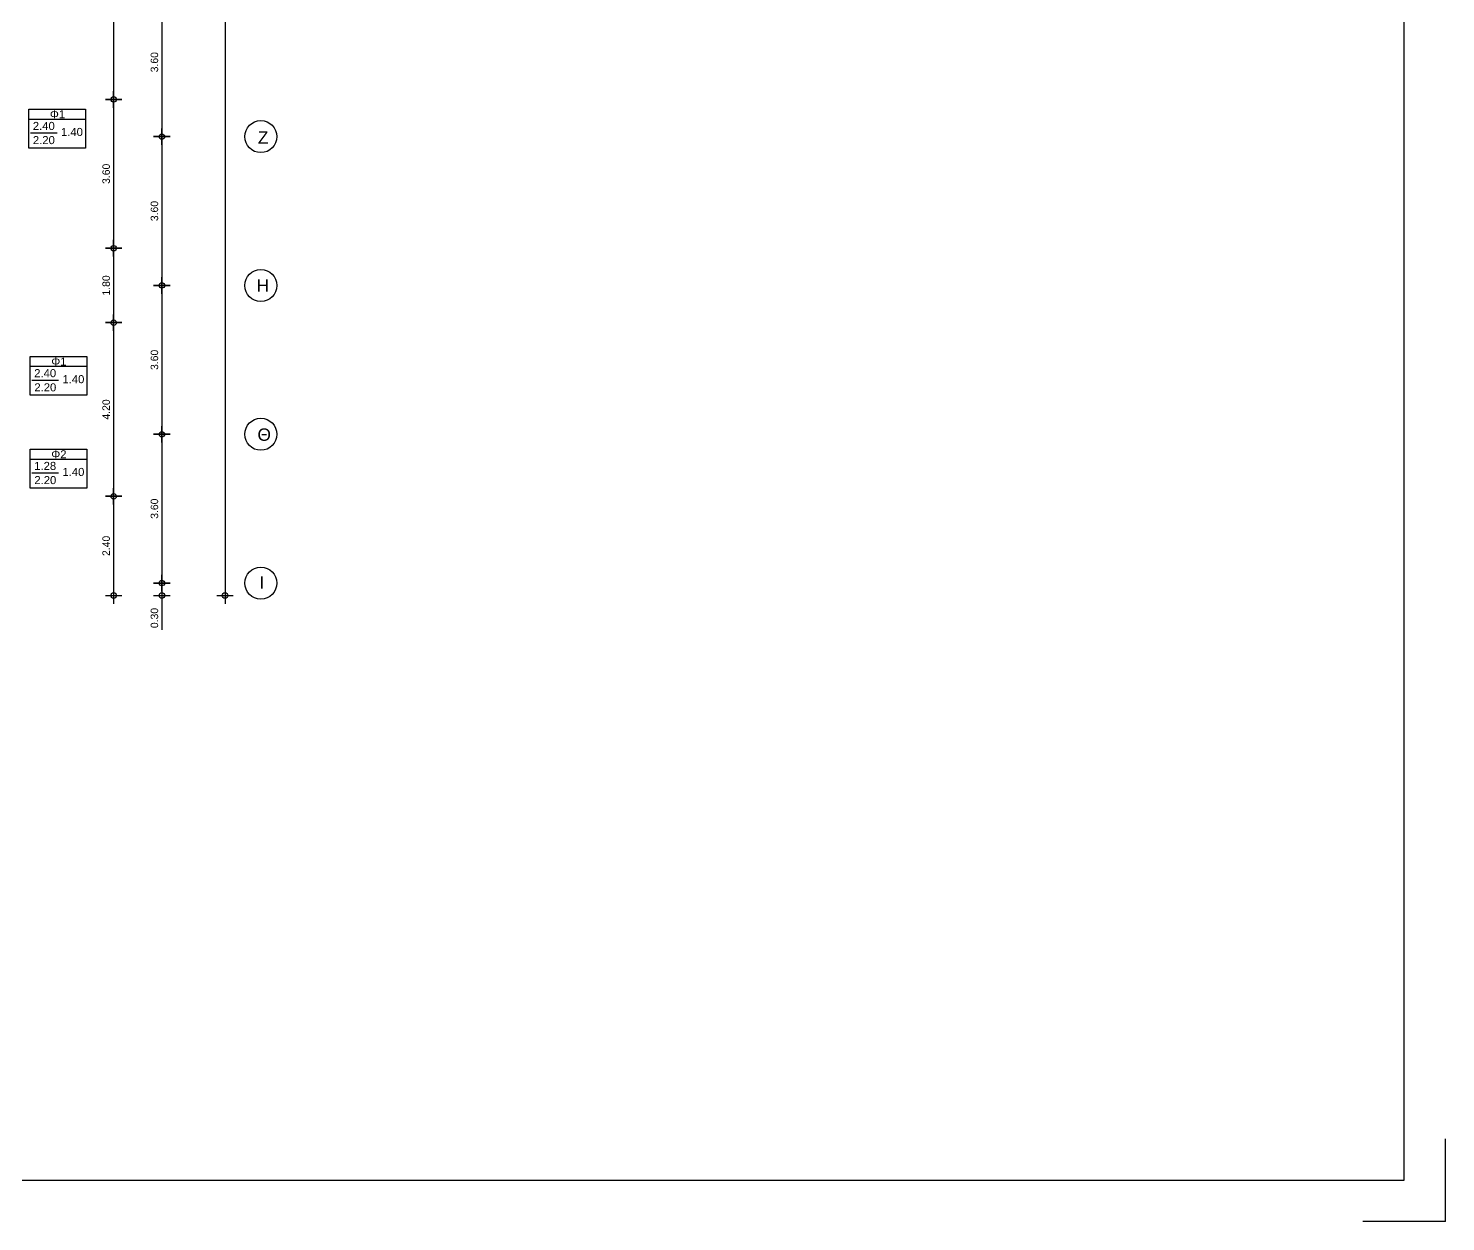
# Model space of a CAD drawing. Header units: metres. Extents: x -11 to 85, y -301 to 135.
# Drawn here: x 49.72 to 84, y -300.74 to -271.88 of the extents above; entities that cross this region are included whole.
import ezdxf

# ---------------------------------------------------------------- set-up
doc = ezdxf.new("R2010")
doc.units = ezdxf.units.M
doc.header["$LTSCALE"] = 0.036
doc.header["$PDMODE"] = 2
for name, color, linetype in [('arxitek ypogeio', 252, 'Continuous'), ('BORDER', 5, 'Continuous'), ('DIMBLK', 252, 'Continuous'), ('LAYER-ON', 4, 'Continuous'), ('MARKS', 2, 'Continuous')]:
    doc.layers.add(name, color=color, linetype=linetype)
doc.styles.add('COMU-N', font='arial.ttf')
doc.styles.get("Standard").update_dxf_attribs({"font": 'arial.ttf'})
doc.dimstyles.new('CADWDOT', dxfattribs={"dimscale": 0.1, "dimtxt": 1.8, "dimasz": 0.08, "dimexe": 2, "dimexo": 0, "dimgap": 0.09, "dimtad": 0, "dimrnd": 0.001, "dimzin": 0, "dimdsep": 46, "dimtxsty": 'Standard', "dimblk1": 'ARTDIM', "dimblk2": 'ARTDIM', "dimsah": 1, "dimcen": 0.09, "dimdle": 0.05, "dimse1": 1, "dimse2": 1, "dimadec": 0, "dimazin": 0, "dimtfac": 1, "dimtmove": 0, "dimatfit": 3, "dimldrblk": 'ARTDIM', "dimfxl": 2, "dimtvp": 0.9999, "dimtolj": 1, "dimtzin": 0, "dimarcsym": 0})

# ---------------------------------------------------------------- blocks, each defined once
blk = doc.blocks.new('ARTDIM')
at = {"layer": 'DIMBLK'}
for p, q in [((-24.9975, 0), (24.9975, 0)), ((0, -24.9975), (0, 24.9975))]:
    blk.add_line(p, q, dxfattribs=at)
blk.add_circle((0, 0), 8.25, dxfattribs=at)
blk = doc.blocks.new('*D1532')
at = {"layer": 'arxitek ypogeio', "color": 0, "lineweight": -2}
blk.add_line((54.478, -256.204), (54.478, -285.588), dxfattribs=at)
at = {"layer": 'Defpoints', "color": 0, "transparency": 16777216}
for p in [(50.644, -256.196), (50.644, -285.596), (54.478, -285.596)]:
    blk.add_point(p, dxfattribs=at)
at = {"layer": 'arxitek ypogeio', "color": 0, "lineweight": -2, "xscale": 0.008, "yscale": 0.008, "zscale": 0.008}
for p, rotation in [((54.478, -256.196), 90), ((54.478, -285.596), 270)]:
    blk.add_blockref('ARTDIM', p, dxfattribs=dict(at, rotation=rotation))
at = {"layer": 'arxitek ypogeio', "color": 0, "insert": (54.298, -270.896), "char_height": 0.18, "attachment_point": 5, "rotation": 90}
blk.add_mtext('\\A1;29.40', dxfattribs=at)
blk = doc.blocks.new('*D1538')
at = {"layer": 'arxitek ypogeio', "color": 0, "lineweight": -2}
blk.add_line((52.952, -270.904), (52.952, -274.488), dxfattribs=at)
at = {"layer": 'Defpoints', "color": 0, "transparency": 16777216}
for p in [(58.354, -270.896), (52.952, -274.496), (58.354, -274.496)]:
    blk.add_point(p, dxfattribs=at)
at = {"layer": 'arxitek ypogeio', "color": 0, "lineweight": -2, "xscale": 0.008, "yscale": 0.008, "zscale": 0.008}
for p, rotation in [((52.952, -270.896), 90), ((52.952, -274.496), 270)]:
    blk.add_blockref('ARTDIM', p, dxfattribs=dict(at, rotation=rotation))
at = {"layer": 'arxitek ypogeio', "color": 0, "insert": (52.772, -272.696), "char_height": 0.18, "attachment_point": 5, "rotation": 90}
blk.add_mtext('\\A1;3.60', dxfattribs=at)
blk = doc.blocks.new('*D1539')
at = {"layer": 'arxitek ypogeio', "color": 0, "lineweight": -2}
blk.add_line((52.952, -274.504), (52.952, -278.088), dxfattribs=at)
at = {"layer": 'Defpoints', "color": 0, "transparency": 16777216}
for p in [(58.354, -274.496), (52.952, -278.096), (58.354, -278.096)]:
    blk.add_point(p, dxfattribs=at)
at = {"layer": 'arxitek ypogeio', "color": 0, "lineweight": -2, "xscale": 0.008, "yscale": 0.008, "zscale": 0.008}
for p, rotation in [((52.952, -274.496), 90), ((52.952, -278.096), 270)]:
    blk.add_blockref('ARTDIM', p, dxfattribs=dict(at, rotation=rotation))
at = {"layer": 'arxitek ypogeio', "color": 0, "insert": (52.772, -276.296), "char_height": 0.18, "attachment_point": 5, "rotation": 90}
blk.add_mtext('\\A1;3.60', dxfattribs=at)
blk = doc.blocks.new('*D1540')
at = {"layer": 'arxitek ypogeio', "color": 0, "lineweight": -2}
blk.add_line((52.952, -278.104), (52.952, -281.688), dxfattribs=at)
at = {"layer": 'Defpoints', "color": 0, "transparency": 16777216}
for p in [(58.354, -278.096), (52.952, -281.696), (58.354, -281.696)]:
    blk.add_point(p, dxfattribs=at)
at = {"layer": 'arxitek ypogeio', "color": 0, "lineweight": -2, "xscale": 0.008, "yscale": 0.008, "zscale": 0.008}
for p, rotation in [((52.952, -278.096), 90), ((52.952, -281.696), 270)]:
    blk.add_blockref('ARTDIM', p, dxfattribs=dict(at, rotation=rotation))
at = {"layer": 'arxitek ypogeio', "color": 0, "insert": (52.772, -279.896), "char_height": 0.18, "attachment_point": 5, "rotation": 90}
blk.add_mtext('\\A1;3.60', dxfattribs=at)
blk = doc.blocks.new('*D1541')
at = {"layer": 'arxitek ypogeio', "color": 0, "lineweight": -2}
blk.add_line((52.952, -281.704), (52.952, -285.288), dxfattribs=at)
at = {"layer": 'Defpoints', "color": 0, "transparency": 16777216}
for p in [(58.354, -281.696), (52.952, -285.296), (58.354, -285.296)]:
    blk.add_point(p, dxfattribs=at)
at = {"layer": 'arxitek ypogeio', "color": 0, "lineweight": -2, "xscale": 0.008, "yscale": 0.008, "zscale": 0.008}
for p, rotation in [((52.952, -281.696), 90), ((52.952, -285.296), 270)]:
    blk.add_blockref('ARTDIM', p, dxfattribs=dict(at, rotation=rotation))
at = {"layer": 'arxitek ypogeio', "color": 0, "insert": (52.772, -283.496), "char_height": 0.18, "attachment_point": 5, "rotation": 90}
blk.add_mtext('\\A1;3.60', dxfattribs=at)
blk = doc.blocks.new('*D1542')
at = {"layer": 'arxitek ypogeio', "color": 0, "lineweight": -2}
for p, q in [((52.952, -285.304), (52.952, -285.588)), ((52.952, -285.596), (52.952, -286.424))]:
    blk.add_line(p, q, dxfattribs=at)
at = {"layer": 'Defpoints', "color": 0, "transparency": 16777216}
for p in [(58.354, -285.296), (50.644, -285.596), (52.952, -285.596)]:
    blk.add_point(p, dxfattribs=at)
at = {"layer": 'arxitek ypogeio', "color": 0, "lineweight": -2, "xscale": 0.008, "yscale": 0.008, "zscale": 0.008}
for p, rotation in [((52.952, -285.296), 90), ((52.952, -285.596), 270)]:
    blk.add_blockref('ARTDIM', p, dxfattribs=dict(at, rotation=rotation))
at = {"layer": 'arxitek ypogeio', "color": 0, "insert": (52.772, -286.141), "char_height": 0.18, "attachment_point": 5, "rotation": 90}
blk.add_mtext('\\A1;0.30', dxfattribs=at)
blk = doc.blocks.new('*D1545')
at = {"layer": 'arxitek ypogeio', "color": 0, "lineweight": -2}
blk.add_line((51.784, -267.154), (51.784, -273.588), dxfattribs=at)
at = {"layer": 'Defpoints', "color": 0, "transparency": 16777216}
for p in [(50.644, -267.146), (50.644, -273.596), (51.784, -273.596)]:
    blk.add_point(p, dxfattribs=at)
at = {"layer": 'arxitek ypogeio', "color": 0, "lineweight": -2, "xscale": 0.008, "yscale": 0.008, "zscale": 0.008}
for p, rotation in [((51.784, -267.146), 90), ((51.784, -273.596), 270)]:
    blk.add_blockref('ARTDIM', p, dxfattribs=dict(at, rotation=rotation))
at = {"layer": 'arxitek ypogeio', "color": 0, "insert": (51.604, -270.371), "char_height": 0.18, "attachment_point": 5, "rotation": 90}
blk.add_mtext('\\A1;6.45', dxfattribs=at)
blk = doc.blocks.new('*D1546')
at = {"layer": 'arxitek ypogeio', "color": 0, "lineweight": -2}
blk.add_line((51.784, -273.604), (51.784, -277.188), dxfattribs=at)
at = {"layer": 'Defpoints', "color": 0, "transparency": 16777216}
for p in [(50.644, -273.596), (50.644, -277.196), (51.784, -277.196)]:
    blk.add_point(p, dxfattribs=at)
at = {"layer": 'arxitek ypogeio', "color": 0, "lineweight": -2, "xscale": 0.008, "yscale": 0.008, "zscale": 0.008}
for p, rotation in [((51.784, -273.596), 90), ((51.784, -277.196), 270)]:
    blk.add_blockref('ARTDIM', p, dxfattribs=dict(at, rotation=rotation))
at = {"layer": 'arxitek ypogeio', "color": 0, "insert": (51.604, -275.396), "char_height": 0.18, "attachment_point": 5, "rotation": 90}
blk.add_mtext('\\A1;3.60', dxfattribs=at)
blk = doc.blocks.new('*D1547')
at = {"layer": 'arxitek ypogeio', "color": 0, "lineweight": -2}
blk.add_line((51.784, -277.204), (51.784, -278.988), dxfattribs=at)
at = {"layer": 'Defpoints', "color": 0, "transparency": 16777216}
for p in [(50.644, -277.196), (50.644, -278.996), (51.784, -278.996)]:
    blk.add_point(p, dxfattribs=at)
at = {"layer": 'arxitek ypogeio', "color": 0, "lineweight": -2, "xscale": 0.008, "yscale": 0.008, "zscale": 0.008}
for p, rotation in [((51.784, -277.196), 90), ((51.784, -278.996), 270)]:
    blk.add_blockref('ARTDIM', p, dxfattribs=dict(at, rotation=rotation))
at = {"layer": 'arxitek ypogeio', "color": 0, "insert": (51.604, -278.096), "char_height": 0.18, "attachment_point": 5, "rotation": 90}
blk.add_mtext('\\A1;1.80', dxfattribs=at)
blk = doc.blocks.new('*D1548')
at = {"layer": 'arxitek ypogeio', "color": 0, "lineweight": -2}
blk.add_line((51.784, -279.004), (51.784, -283.188), dxfattribs=at)
at = {"layer": 'Defpoints', "color": 0, "transparency": 16777216}
for p in [(50.644, -278.996), (50.644, -283.196), (51.784, -283.196)]:
    blk.add_point(p, dxfattribs=at)
at = {"layer": 'arxitek ypogeio', "color": 0, "lineweight": -2, "xscale": 0.008, "yscale": 0.008, "zscale": 0.008}
for p, rotation in [((51.784, -278.996), 90), ((51.784, -283.196), 270)]:
    blk.add_blockref('ARTDIM', p, dxfattribs=dict(at, rotation=rotation))
at = {"layer": 'arxitek ypogeio', "color": 0, "insert": (51.604, -281.096), "char_height": 0.18, "attachment_point": 5, "rotation": 90}
blk.add_mtext('\\A1;4.20', dxfattribs=at)
blk = doc.blocks.new('*D1549')
at = {"layer": 'arxitek ypogeio', "color": 0, "lineweight": -2}
blk.add_line((51.784, -283.204), (51.784, -285.588), dxfattribs=at)
at = {"layer": 'Defpoints', "color": 0, "transparency": 16777216}
for p in [(50.644, -283.196), (50.644, -285.596), (51.784, -285.596)]:
    blk.add_point(p, dxfattribs=at)
at = {"layer": 'arxitek ypogeio', "color": 0, "lineweight": -2, "xscale": 0.008, "yscale": 0.008, "zscale": 0.008}
for p, rotation in [((51.784, -283.196), 90), ((51.784, -285.596), 270)]:
    blk.add_blockref('ARTDIM', p, dxfattribs=dict(at, rotation=rotation))
at = {"layer": 'arxitek ypogeio', "color": 0, "insert": (51.604, -284.396), "char_height": 0.18, "attachment_point": 5, "rotation": 90}
blk.add_mtext('\\A1;2.40', dxfattribs=at)
blk = doc.blocks.new('art103')
at = {"layer": 'BORDER'}
for p, q in [((20.75, 0.25), (20.75, 14.6)), ((0.25, 0.25), (20.75, 0.25))]:
    blk.add_line(p, q, dxfattribs=at)
at = {"layer": 'MARKS'}
for q in [(21, 0.5), (20.5, 0)]:
    blk.add_line((21, 0), q, dxfattribs=at)

msp = doc.modelspace()

# ---------------------------------------------------------------- linework, layer by layer
at = {"layer": 'arxitek ypogeio'}
for p, q in [((49.734, -274.772), (49.734, -273.834)), ((49.734, -273.834), (51.102, -273.834)), ((51.102, -273.834), (51.102, -274.772)), ((51.102, -274.08), (49.734, -274.08)), ((49.773, -274.405), (50.419, -274.405)), ((51.102, -274.772), (49.734, -274.772)), ((49.769, -280.752), (49.769, -279.815)), ((49.769, -279.815), (51.136, -279.815)), ((51.136, -279.815), (51.136, -280.752)), ((51.136, -280.06), (49.769, -280.06)), ((49.808, -280.386), (50.454, -280.386)), ((51.136, -280.752), (49.769, -280.752)), ((49.769, -282.996), (49.769, -282.058)), ((49.769, -282.058), (51.136, -282.058)), ((51.136, -282.058), (51.136, -282.996)), ((51.136, -282.304), (49.769, -282.304)), ((49.808, -282.629), (50.454, -282.629)), ((51.136, -282.996), (49.769, -282.996))]:
    msp.add_line(p, q, dxfattribs=at)
for centre in [(55.345, -274.496), (55.345, -278.096), (55.345, -281.696), (55.345, -285.296)]:
    msp.add_circle(centre, 0.387, dxfattribs=at)

# ---------------------------------------------------------------- block references
at = {"layer": 'LAYER-ON', "xscale": 4, "yscale": 4, "zscale": 4}
msp.add_blockref('art103', (0, -300.743), dxfattribs=at)

# ---------------------------------------------------------------- texts
at = {"layer": 'arxitek ypogeio', "style": 'COMU-N'}
for s, height, p in [('Φ1', 0.195, (50.242, -274.054)), ('2.40', 0.195, (49.83, -274.335)), ('2.20', 0.195, (49.832, -274.678)), ('1.40', 0.195, (50.511, -274.481)), ('Ζ', 0.3, (55.271, -274.67)), ('Η', 0.3, (55.242, -278.248)), ('Φ1', 0.195, (50.276, -280.035)), ('2.40', 0.195, (49.864, -280.315)), ('1.40', 0.195, (50.546, -280.461)), ('2.20', 0.195, (49.867, -280.658)), ('Θ', 0.3, (55.263, -281.855)), ('Φ2', 0.195, (50.276, -282.278)), ('1.28', 0.195, (49.864, -282.559)), ('2.20', 0.195, (49.867, -282.902)), ('1.40', 0.195, (50.546, -282.705)), ('Ι', 0.3, (55.312, -285.434))]:
    msp.add_text(s, height=height, dxfattribs=at).set_placement(p)

# ---------------------------------------------------------------- dimensions: what is measured, and where the dimension line sits
at = {"layer": 'arxitek ypogeio'}
for base, p1, p2, picture, middle in [((54.478, -285.596), (50.644, -256.196), (50.644, -285.596), '*D1532', (54.298, -270.896)), ((51.784, -273.596), (50.644, -267.146), (50.644, -273.596), '*D1545', (51.604, -270.371)), ((52.952, -274.496), (58.354, -270.896), (58.354, -274.496), '*D1538', (52.772, -272.696)), ((51.784, -277.196), (50.644, -273.596), (50.644, -277.196), '*D1546', (51.604, -275.396)), ((52.952, -278.096), (58.354, -274.496), (58.354, -278.096), '*D1539', (52.772, -276.296)), ((51.784, -278.996), (50.644, -277.196), (50.644, -278.996), '*D1547', (51.604, -278.096)), ((52.952, -281.696), (58.354, -278.096), (58.354, -281.696), '*D1540', (52.772, -279.896)), ((51.784, -283.196), (50.644, -278.996), (50.644, -283.196), '*D1548', (51.604, -281.096)), ((52.952, -285.296), (58.354, -281.696), (58.354, -285.296), '*D1541', (52.772, -283.496)), ((51.784, -285.596), (50.644, -283.196), (50.644, -285.596), '*D1549', (51.604, -284.396))]:
    dim = msp.add_linear_dim(base=base, p1=p1, p2=p2, angle=90, dimstyle='CADWDOT', dxfattribs=at)
    dim.commit()
    dim.dimension.update_dxf_attribs({"geometry": picture, "text_midpoint": middle})
dim = msp.add_linear_dim(base=(52.952, -285.596), p1=(58.354, -285.296), p2=(50.644, -285.596), angle=90, dimstyle='CADWDOT', dxfattribs=at)
dim.commit()
dim.dimension.update_dxf_attribs({"geometry": '*D1542', "text_midpoint": (52.952, -286.141), "dimtype": 160})

doc.saveas('drawing.dxf')
